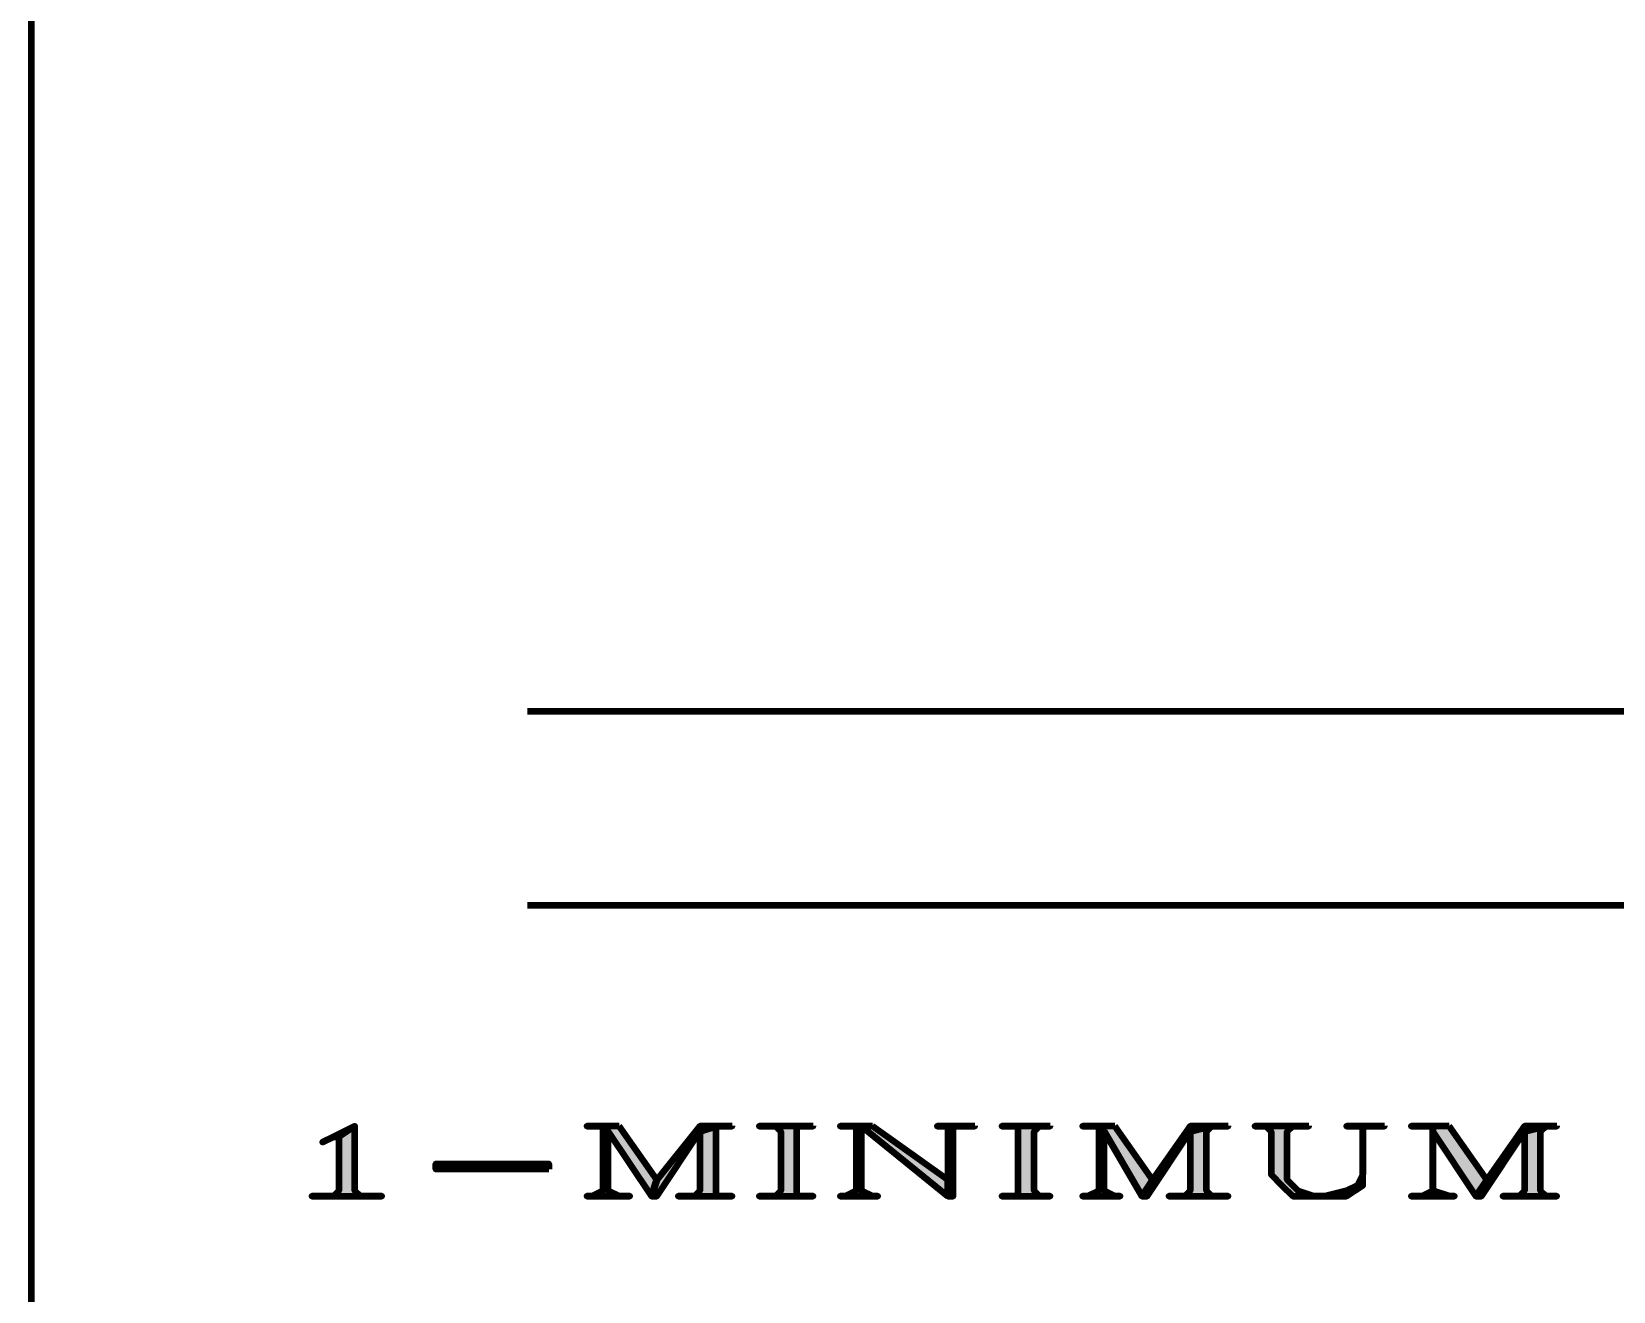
# Model space of a CAD drawing. Header units: inches. Extents: x 16 to 776, y 37 to 575.
# Drawn here: x 220.83 to 269.75, y 262.55 to 301.52 of the extents above; entities that cross this region are included whole.
import ezdxf

# ---------------------------------------------------------------- set-up
doc = ezdxf.new("R2010")
doc.units = ezdxf.units.IN
doc.header["$MEASUREMENT"] = 0
for name, color, linetype, lineweight in [('H', 7, 'CONTINUOUS', 100), ('P', 250, 'CONTINUOUS', 100), ('Text', 250, 'CONTINUOUS', 100)]:
    doc.layers.add(name, color=color, linetype=linetype, lineweight=lineweight)
doc.styles.get("Standard").update_dxf_attribs({"font": 'txt', "width": 0.75})

msp = doc.modelspace()

# ---------------------------------------------------------------- hatches: boundary and pattern name
at = {"layer": 'H', "linetype": 'Continuous'}
for points in [[(230.833, 267.667), (230.333, 267.333), (230.333, 265.667), (230.167, 265.5), (230, 265.5), (229.5, 265.5), (231.667, 265.5), (231.167, 265.5), (231, 265.5), (230.833, 265.667)], [(238.5, 267.667), (238.5, 265.667), (238.167, 265.5), (238, 265.5), (239.333, 265.5), (239, 265.5), (238.667, 265.667), (238.667, 267.5)], [(239, 267.667), (238, 267.667), (238.167, 267.667), (238.5, 267.667), (238.667, 267.5), (240, 265.5), (240.167, 266)], [(242.5, 267.667), (241.5, 267.667), (240.167, 266), (240, 265.5), (240.167, 265.5), (241.5, 267.5), (242, 267.667), (242.333, 267.667)], [(242, 267.667), (241.5, 267.5), (241.5, 265.667), (241.333, 265.5), (241, 265.5), (240.833, 265.5), (242.5, 265.5), (242.333, 265.5), (242, 265.5), (242, 265.667), (242, 267.5)], [(245, 267.667), (243.333, 267.667), (243.667, 267.667), (243.833, 267.667), (244, 267.5), (244, 265.667), (243.833, 265.5), (243.667, 265.5), (243.333, 265.5), (245, 265.5), (244.833, 265.5), (244.5, 265.5), (244.5, 265.667), (244.5, 267.5), (244.5, 267.667), (244.833, 267.667)], [(246, 267.667), (246.333, 267.667), (246.333, 265.667), (246, 265.5), (245.833, 265.5), (247, 265.5), (246.833, 265.5), (246.5, 265.667), (246.5, 267.667)], [(246.833, 267.667), (245.833, 267.667), (246, 267.667), (246.5, 267.667), (249.167, 265.5), (249.167, 266)], [(250, 267.667), (248.833, 267.667), (249.167, 267.667), (249.167, 266), (249.167, 265.5), (249.333, 265.5), (249.333, 267.667), (249.667, 267.667)], [(252.333, 267.667), (250.833, 267.667), (251, 267.667), (251.333, 267.667), (251.333, 267.5), (251.333, 265.667), (251.333, 265.5), (251, 265.5), (250.833, 265.5), (252.333, 265.5), (252.167, 265.5), (252, 265.5), (251.833, 265.667), (251.833, 267.5), (252, 267.667), (252.167, 267.667)], [(253.833, 267.667), (253.833, 265.667), (253.5, 265.5), (253.333, 265.5), (254.5, 265.5), (254.333, 265.5), (254, 265.667), (254, 267.5)], [(254.333, 267.667), (253.333, 267.667), (253.5, 267.667), (253.833, 267.667), (254, 267.5), (255.167, 265.5), (255.5, 266)], [(257.833, 267.667), (256.667, 267.667), (255.5, 266), (255.167, 265.5), (255.333, 265.5), (256.667, 267.5), (257.333, 267.667), (257.5, 267.667)], [(257.333, 267.667), (256.667, 267.5), (256.667, 265.667), (256.5, 265.5), (256.333, 265.5), (256, 265.5), (257.833, 265.5), (257.5, 265.5), (257.333, 265.5), (257.167, 265.667), (257.167, 267.5)], [(260.333, 267.667), (258.667, 267.667), (258.833, 267.667), (259, 267.667), (259.167, 267.5), (259.167, 266.167), (259.5, 265.833), (259.833, 265.5), (260.333, 265.5), (260.5, 265.5), (260, 265.667), (259.667, 266), (259.667, 267.5), (259.833, 267.667), (260, 267.667)], [(262.667, 267.667), (261.5, 267.667), (261.667, 267.667), (262, 267.667), (262, 266.167), (261.833, 265.833), (261.5, 265.667), (260.833, 265.5), (260.5, 265.5), (260.333, 265.5), (260.833, 265.5), (261.5, 265.5), (262, 265.833), (262, 266.167), (262, 267.667), (262.5, 267.667)], [(264.167, 267.667), (264.167, 265.667), (263.833, 265.5), (263.5, 265.5), (264.833, 265.5), (264.667, 265.5), (264.167, 265.667), (264.167, 267.5)], [(264.667, 267.667), (263.5, 267.667), (263.833, 267.667), (264.167, 267.667), (264.167, 267.5), (265.5, 265.5), (265.833, 266)], [(268, 267.667), (267, 267.667), (265.833, 266), (265.5, 265.5), (265.667, 265.5), (267, 267.5), (267.667, 267.667), (267.833, 267.667)], [(267.667, 267.667), (267, 267.5), (267, 265.667), (266.833, 265.5), (266.667, 265.5), (266.333, 265.5), (268, 265.5), (267.833, 265.5), (267.667, 265.5), (267.5, 265.667), (267.5, 267.5)], [(236.833, 266.333), (233.333, 266.333), (233.333, 266.5), (236.833, 266.5)]]:
    msp.add_hatch(color=0, dxfattribs=at).paths.add_polyline_path(points)
h = msp.add_hatch(color=0, dxfattribs=at)
edge = h.paths.add_edge_path()
edge.add_line((230.833, 267.667), (229.833, 267.167))
edge.add_line((229.833, 267.167), (230.167, 267.333))
edge.add_line((230.167, 267.333), (230.333, 267.333))

# ---------------------------------------------------------------- linework, layer by layer
at = {"layer": 'P', "color": 0, "linetype": 'Continuous'}
for points in [[(220.833, 490.833), (413.333, 490.833), (413.333, 96.167), (220.833, 96.167), (220.833, 490.833)], [(236.167, 280.5), (347, 280.5)], [(236.167, 274.5), (323, 274.5)], [(230.833, 267.667), (230.333, 267.333), (230.333, 265.667), (230.167, 265.5), (230, 265.5), (229.5, 265.5), (229.5, 265.5), (231.667, 265.5), (231.667, 265.5), (231.167, 265.5), (231, 265.5), (230.833, 265.667), (230.833, 267.667)], [(230.833, 267.667), (230.833, 267.667), (230.167, 267.333), (229.833, 267.167), (229.833, 267.167), (230.167, 267.333), (230.333, 267.333), (230.833, 267.667)], [(238.5, 267.667), (238.5, 265.667), (238.167, 265.5), (238, 265.5), (238, 265.5), (239.333, 265.5), (239.333, 265.5), (239, 265.5), (238.667, 265.667), (238.667, 267.5), (238.5, 267.667)], [(239, 267.667), (238, 267.667), (238, 267.667), (238.167, 267.667), (238.5, 267.667), (238.667, 267.5), (240, 265.5), (240.167, 266), (239, 267.667)], [(242.5, 267.667), (241.5, 267.667), (240.167, 266), (240, 265.5), (240.167, 265.5), (241.5, 267.5), (242, 267.667), (242.333, 267.667), (242.5, 267.667), (242.5, 267.667)], [(242, 267.667), (241.5, 267.5), (241.5, 265.667), (241.333, 265.5), (241, 265.5), (240.833, 265.5), (240.833, 265.5), (242.5, 265.5), (242.5, 265.5), (242.333, 265.5), (242, 265.5), (242, 265.667), (242, 267.5), (242, 267.667)], [(245, 267.667), (243.333, 267.667), (243.333, 267.667), (243.667, 267.667), (243.833, 267.667), (244, 267.5), (244, 265.667), (243.833, 265.5), (243.667, 265.5), (243.333, 265.5), (243.333, 265.5), (245, 265.5), (245, 265.5), (244.833, 265.5), (244.5, 265.5), (244.5, 265.667), (244.5, 267.5), (244.5, 267.667), (244.833, 267.667), (245, 267.667), (245, 267.667)], [(246, 267.667), (246.333, 267.667), (246.333, 265.667), (246, 265.5), (245.833, 265.5), (245.833, 265.5), (247, 265.5), (247, 265.5), (246.833, 265.5), (246.5, 265.667), (246.5, 267.667), (246, 267.667)], [(246.833, 267.667), (245.833, 267.667), (245.833, 267.667), (246, 267.667), (246.5, 267.667), (249.167, 265.5), (249.167, 266), (246.833, 267.667)], [(250, 267.667), (248.833, 267.667), (248.833, 267.667), (248.833, 267.667), (249.167, 267.667), (249.167, 266), (249.167, 265.5), (249.333, 265.5), (249.333, 267.667), (249.667, 267.667), (250, 267.667), (250, 267.667)], [(252.333, 267.667), (250.833, 267.667), (250.833, 267.667), (251, 267.667), (251.333, 267.667), (251.333, 267.5), (251.333, 265.667), (251.333, 265.5), (251, 265.5), (250.833, 265.5), (250.833, 265.5), (252.333, 265.5), (252.333, 265.5), (252.167, 265.5), (252, 265.5), (251.833, 265.667), (251.833, 267.5), (252, 267.667), (252.167, 267.667), (252.333, 267.667), (252.333, 267.667)], [(253.833, 267.667), (253.833, 265.667), (253.5, 265.5), (253.333, 265.5), (253.333, 265.5), (254.5, 265.5), (254.5, 265.5), (254.333, 265.5), (254, 265.667), (254, 267.5), (253.833, 267.667)], [(254.333, 267.667), (253.333, 267.667), (253.333, 267.667), (253.5, 267.667), (253.833, 267.667), (254, 267.5), (255.167, 265.5), (255.5, 266), (254.333, 267.667)], [(257.833, 267.667), (256.667, 267.667), (255.5, 266), (255.167, 265.5), (255.333, 265.5), (256.667, 267.5), (257.333, 267.667), (257.5, 267.667), (257.833, 267.667), (257.833, 267.667)], [(257.333, 267.667), (256.667, 267.5), (256.667, 265.667), (256.5, 265.5), (256.333, 265.5), (256, 265.5), (256, 265.5), (257.833, 265.5), (257.833, 265.5), (257.5, 265.5), (257.333, 265.5), (257.167, 265.667), (257.167, 267.5), (257.333, 267.667)], [(260.333, 267.667), (258.667, 267.667), (258.667, 267.667), (258.833, 267.667), (259, 267.667), (259.167, 267.5), (259.167, 266.167), (259.5, 265.833), (259.833, 265.5), (260.333, 265.5), (260.333, 265.5), (260.5, 265.5), (260, 265.667), (260, 265.667), (259.667, 266), (259.667, 267.5), (259.833, 267.667), (260, 267.667), (260.333, 267.667), (260.333, 267.667)], [(262.667, 267.667), (261.5, 267.667), (261.5, 267.667), (261.667, 267.667), (262, 267.667), (262, 266.167), (261.833, 265.833), (261.5, 265.667), (260.833, 265.5), (260.5, 265.5), (260.333, 265.5), (260.333, 265.5), (260.833, 265.5), (261.5, 265.5), (262, 265.833), (262, 266.167), (262, 267.667), (262.5, 267.667), (262.667, 267.667), (262.667, 267.667)], [(264.167, 267.667), (264.167, 265.667), (263.833, 265.5), (263.5, 265.5), (263.5, 265.5), (264.833, 265.5), (264.833, 265.5), (264.667, 265.5), (264.167, 265.667), (264.167, 267.5), (264.167, 267.667)], [(264.667, 267.667), (263.5, 267.667), (263.5, 267.667), (263.833, 267.667), (264.167, 267.667), (264.167, 267.5), (265.5, 265.5), (265.833, 266), (264.667, 267.667)], [(268, 267.667), (267, 267.667), (265.833, 266), (265.5, 265.5), (265.667, 265.5), (267, 267.5), (267.667, 267.667), (267.833, 267.667), (268, 267.667), (268, 267.667)], [(267.667, 267.667), (267, 267.5), (267, 265.667), (266.833, 265.5), (266.667, 265.5), (266.333, 265.5), (266.333, 265.5), (268, 265.5), (268, 265.5), (267.833, 265.5), (267.667, 265.5), (267.5, 265.667), (267.5, 267.5), (267.667, 267.667)], [(236.833, 266.333), (233.333, 266.333), (233.333, 266.5), (236.833, 266.5), (236.833, 266.333)]]:
    msp.add_lwpolyline(points, dxfattribs=at)

# ---------------------------------------------------------------- texts
at = {"layer": 'Text', "color": 0, "linetype": 'Continuous', "char_height": 4.33333, "attachment_point": 4}
for insert in [(236, 286.333), (239.5, 286.333), (243.333, 286.333), (247, 286.333), (249.167, 286.333), (252.667, 286.333), (256, 286.333), (259.167, 286.333), (262.667, 286.333), (266, 286.333), (236, 280.333), (239.667, 280.333), (243, 280.333), (246.833, 280.333), (248.833, 280.333), (252.833, 280.333), (256.333, 280.333), (259.833, 280.333), (263.333, 280.333), (267.167, 280.333)]:
    msp.add_mtext('{\\fCIDFont+ F2|b0|i0|c1|p15;}', dxfattribs=dict(at, insert=insert))

doc.saveas('drawing.dxf')
